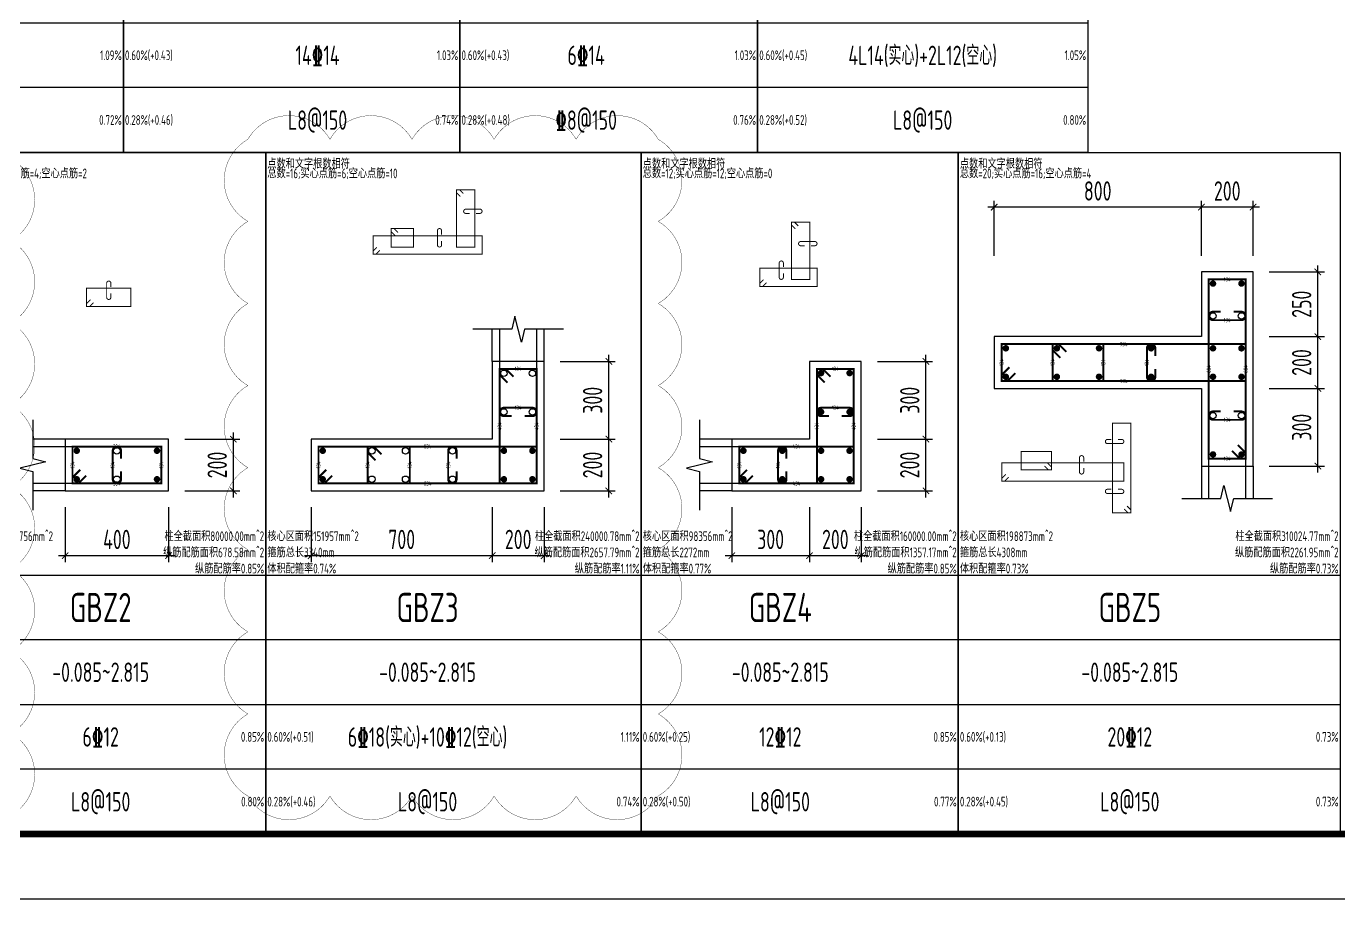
# Model space of a CAD drawing. Extents: x -1058961 to 23600, y -449123 to 2751847.
# Drawn here: x -446102 to -425824, y -81361 to -67884 of the extents above; entities that cross this region are included whole.
import ezdxf
from ezdxf.enums import TextEntityAlignment as Align

# ---------------------------------------------------------------- set-up
doc = ezdxf.new("R2010")
doc.units = 0
doc.header["$LTSCALE"] = 1000
doc.layers.get('0').update_dxf_attribs({"linetype": 'CONTINUOUS'})
doc.layers.get('DEFPOINTS').update_dxf_attribs({"linetype": 'CONTINUOUS'})
for name, color, linetype in [('-TK', 7, 'CONTINUOUS'), ('COLU_DE_DIM', 3, 'CONTINUOUS'), ('COLU_DE_TH', 7, 'CONTINUOUS'), ('LINK', 6, 'CONTINUOUS'), ('LINK-INDEX', 6, 'CONTINUOUS'), ('REIN', 6, 'CONTINUOUS'), ('TAB', 7, 'CONTINUOUS'), ('TAB_TEXT', 7, 'CONTINUOUS'), ('THIN', 7, 'CONTINUOUS')]:
    doc.layers.add(name, color=color, linetype=linetype)
for name, color, linetype, plot in [('审图修改', 2, 'CONTINUOUS', False), ('箍筋长度', 3, 'CONTINUOUS', False), ('配箍校核', 34, 'CONTINUOUS', False)]:
    doc.layers.add(name, color=color, linetype=linetype, plot=plot)
doc.styles.add('BW_Rein', font='Tssdeng.shx', dxfattribs={"width": 0.7, "bigfont": 'hztxt.shx'})
doc.styles.add('TSSD_DIMENSION', font='Tssdeng.shx', dxfattribs={"width": 0.7, "bigfont": 'tssdchn.shx'})
doc.styles.add('TSSD_REIN', font='tssdeng.shx', dxfattribs={"width": 0.7, "height": 300, "bigfont": 'tssdchn.shx'})
doc.dimstyles.new('TSSD_25_100', dxfattribs={"dimtxt": 300, "dimasz": 100, "dimexe": 100, "dimexo": 250, "dimgap": 100, "dimtad": 1, "dimdec": 0, "dimlfac": 0.25, "dimzin": 0, "dimdsep": 46, "dimtxsty": 'TSSD_DIMENSION', "dimblk": 'ARCHTICK', "dimcen": 0, "dimdle": 100, "dimclrt": 7, "dimadec": 0, "dimazin": 0, "dimtfac": 1, "dimtdec": 0, "dimtix": 1, "dimtmove": 2, "dimatfit": 3, "dimldrblk": 'ARCHTICK', "dimfxl": 0, "dimtolj": 1, "dimtzin": 0, "dimarcsym": 0})

# ---------------------------------------------------------------- blocks, each defined once
blk = doc.blocks.new('_ArchTick')
at = {"color": 0, "linetype": 'ByBlock', "const_width": 0.15}
blk.add_lwpolyline([(-0.5, -0.5), (0.5, 0.5)], dxfattribs=at)
blk = doc.blocks.new('*D30')
at = {"layer": 'COLU_DE_DIM', "color": 0, "lineweight": -2}
for p, q in [((-426147, -74778), (-426147, -73378)), ((-426897, -73478), (-426047, -73478)), ((-426897, -74678), (-426047, -74678))]:
    blk.add_line(p, q, dxfattribs=at)
at = {"layer": 'DEFPOINTS', "color": 0}
for p in [(-427147, -73478), (-426147, -73478), (-427147, -74678)]:
    blk.add_point(p, dxfattribs=at)
at = {"layer": 'COLU_DE_DIM', "color": 0, "lineweight": -2, "xscale": 100, "yscale": 100, "zscale": 100}
for p, rotation in [((-426147, -73478), 90), ((-426147, -74678), 270)]:
    blk.add_blockref('_ArchTick', p, dxfattribs=dict(at, rotation=rotation))
at = {"layer": 'COLU_DE_DIM', "color": 7, "insert": (-426397, -74078), "char_height": 300, "attachment_point": 5, "rotation": 90, "style": 'TSSD_DIMENSION'}
blk.add_mtext('\\A1;300', dxfattribs=at)
blk = doc.blocks.new('*D31')
at = {"layer": 'COLU_DE_DIM', "color": 0, "lineweight": -2}
for p, q in [((-426147, -73578), (-426147, -72578)), ((-426897, -72678), (-426047, -72678)), ((-426897, -73478), (-426047, -73478))]:
    blk.add_line(p, q, dxfattribs=at)
at = {"layer": 'DEFPOINTS', "color": 0}
for p in [(-427147, -72678), (-426147, -72678), (-427147, -73478)]:
    blk.add_point(p, dxfattribs=at)
at = {"layer": 'COLU_DE_DIM', "color": 0, "lineweight": -2, "xscale": 100, "yscale": 100, "zscale": 100}
for p, rotation in [((-426147, -72678), 90), ((-426147, -73478), 270)]:
    blk.add_blockref('_ArchTick', p, dxfattribs=dict(at, rotation=rotation))
at = {"layer": 'COLU_DE_DIM', "color": 7, "insert": (-426397, -73078), "char_height": 300, "attachment_point": 5, "rotation": 90, "style": 'TSSD_DIMENSION'}
blk.add_mtext('\\A1;200', dxfattribs=at)
blk = doc.blocks.new('*D32')
at = {"layer": 'COLU_DE_DIM', "color": 0, "lineweight": -2}
for p, q in [((-426147, -72778), (-426147, -71578)), ((-426897, -71678), (-426047, -71678)), ((-426897, -72678), (-426047, -72678))]:
    blk.add_line(p, q, dxfattribs=at)
at = {"layer": 'DEFPOINTS', "color": 0}
for p in [(-427147, -71678), (-426147, -71678), (-427147, -72678)]:
    blk.add_point(p, dxfattribs=at)
at = {"layer": 'COLU_DE_DIM', "color": 0, "lineweight": -2, "xscale": 100, "yscale": 100, "zscale": 100}
for p, rotation in [((-426147, -71678), 90), ((-426147, -72678), 270)]:
    blk.add_blockref('_ArchTick', p, dxfattribs=dict(at, rotation=rotation))
at = {"layer": 'COLU_DE_DIM', "color": 7, "insert": (-426397, -72178), "char_height": 300, "attachment_point": 5, "rotation": 90, "style": 'TSSD_DIMENSION'}
blk.add_mtext('\\A1;250', dxfattribs=at)
blk = doc.blocks.new('*D33')
at = {"layer": 'COLU_DE_DIM', "color": 0, "lineweight": -2}
for p, q in [((-427047, -70678), (-428047, -70678)), ((-427947, -71428), (-427947, -70578)), ((-427147, -71428), (-427147, -70578))]:
    blk.add_line(p, q, dxfattribs=at)
at = {"layer": 'DEFPOINTS', "color": 0}
for p in [(-427947, -70678), (-427947, -71678), (-427147, -71678)]:
    blk.add_point(p, dxfattribs=at)
at = {"layer": 'COLU_DE_DIM', "color": 0, "lineweight": -2, "xscale": 100, "yscale": 100, "zscale": 100}
for p, rotation in [((-427947, -70678), 179.9999998932783), ((-427147, -70678), 359.9999998932783)]:
    blk.add_blockref('_ArchTick', p, dxfattribs=dict(at, rotation=rotation))
at = {"layer": 'COLU_DE_DIM', "color": 7, "insert": (-427547, -70428), "char_height": 300, "attachment_point": 5, "rotation": 360, "style": 'TSSD_DIMENSION'}
blk.add_mtext('\\A1;200', dxfattribs=at)
blk = doc.blocks.new('*D34')
at = {"layer": 'COLU_DE_DIM', "color": 0, "lineweight": -2}
for p, q in [((-427847, -70678), (-431248, -70678)), ((-431148, -71428), (-431148, -70578)), ((-427947, -71428), (-427947, -70578))]:
    blk.add_line(p, q, dxfattribs=at)
at = {"layer": 'DEFPOINTS', "color": 0}
for p in [(-431148, -70678), (-431148, -71678), (-427947, -71678)]:
    blk.add_point(p, dxfattribs=at)
at = {"layer": 'COLU_DE_DIM', "color": 0, "lineweight": -2, "xscale": 100, "yscale": 100, "zscale": 100}
for p, rotation in [((-431148, -70678), 179.9999998932783), ((-427947, -70678), 359.9999998932783)]:
    blk.add_blockref('_ArchTick', p, dxfattribs=dict(at, rotation=rotation))
at = {"layer": 'COLU_DE_DIM', "color": 7, "insert": (-429548, -70428), "char_height": 300, "attachment_point": 5, "rotation": 360, "style": 'TSSD_DIMENSION'}
blk.add_mtext('\\A1;800', dxfattribs=at)
blk = doc.blocks.new('*D35')
at = {"layer": 'COLU_DE_DIM', "color": 0, "lineweight": -2}
for p, q in [((-445502, -75311), (-445502, -76161)), ((-443902, -75311), (-443902, -76161)), ((-445602, -76061), (-443802, -76061))]:
    blk.add_line(p, q, dxfattribs=at)
at = {"layer": 'DEFPOINTS', "color": 0}
for p in [(-445502, -75061), (-443902, -75061), (-443902, -76061)]:
    blk.add_point(p, dxfattribs=at)
at = {"layer": 'COLU_DE_DIM', "color": 0, "lineweight": -2, "xscale": 100, "yscale": 100, "zscale": 100, "rotation": 180}
blk.add_blockref('_ArchTick', (-445502, -76061), dxfattribs=at)
at = {"layer": 'COLU_DE_DIM', "color": 0, "lineweight": -2, "xscale": 100, "yscale": 100, "zscale": 100}
blk.add_blockref('_ArchTick', (-443902, -76061), dxfattribs=at)
at = {"layer": 'COLU_DE_DIM', "color": 7, "insert": (-444702, -75811), "char_height": 300, "attachment_point": 5, "style": 'TSSD_DIMENSION'}
blk.add_mtext('\\A1;400', dxfattribs=at)
blk = doc.blocks.new('*D36')
at = {"layer": 'COLU_DE_DIM', "color": 0, "lineweight": -2}
for p, q in [((-442902, -75161), (-442902, -74161)), ((-443652, -74261), (-442802, -74261)), ((-443652, -75061), (-442802, -75061))]:
    blk.add_line(p, q, dxfattribs=at)
at = {"layer": 'DEFPOINTS', "color": 0}
for p in [(-443902, -74261), (-442902, -74261), (-443902, -75061)]:
    blk.add_point(p, dxfattribs=at)
at = {"layer": 'COLU_DE_DIM', "color": 0, "lineweight": -2, "xscale": 100, "yscale": 100, "zscale": 100}
for p, rotation in [((-442902, -74261), 90), ((-442902, -75061), 270)]:
    blk.add_blockref('_ArchTick', p, dxfattribs=dict(at, rotation=rotation))
at = {"layer": 'COLU_DE_DIM', "color": 7, "insert": (-443152, -74661), "char_height": 300, "attachment_point": 5, "rotation": 90, "style": 'TSSD_DIMENSION'}
blk.add_mtext('\\A1;200', dxfattribs=at)
blk = doc.blocks.new('*D45')
at = {"layer": 'COLU_DE_DIM', "color": 0, "lineweight": -2}
for p, q in [((-435202, -75311), (-435202, -76161)), ((-434002, -75311), (-434002, -76161)), ((-435302, -76061), (-433902, -76061))]:
    blk.add_line(p, q, dxfattribs=at)
at = {"layer": 'DEFPOINTS', "color": 0}
for p in [(-435202, -75061), (-434002, -75061), (-434002, -76061)]:
    blk.add_point(p, dxfattribs=at)
at = {"layer": 'COLU_DE_DIM', "color": 0, "lineweight": -2, "xscale": 100, "yscale": 100, "zscale": 100, "rotation": 180}
blk.add_blockref('_ArchTick', (-435202, -76061), dxfattribs=at)
at = {"layer": 'COLU_DE_DIM', "color": 0, "lineweight": -2, "xscale": 100, "yscale": 100, "zscale": 100}
blk.add_blockref('_ArchTick', (-434002, -76061), dxfattribs=at)
at = {"layer": 'COLU_DE_DIM', "color": 7, "insert": (-434602, -75811), "char_height": 300, "attachment_point": 5, "style": 'TSSD_DIMENSION'}
blk.add_mtext('\\A1;300', dxfattribs=at)
blk = doc.blocks.new('*D46')
at = {"layer": 'COLU_DE_DIM', "color": 0, "lineweight": -2}
for p, q in [((-434002, -75311), (-434002, -76161)), ((-433202, -75311), (-433202, -76161)), ((-434102, -76061), (-433102, -76061))]:
    blk.add_line(p, q, dxfattribs=at)
at = {"layer": 'DEFPOINTS', "color": 0}
for p in [(-434002, -75061), (-433202, -75061), (-433202, -76061)]:
    blk.add_point(p, dxfattribs=at)
at = {"layer": 'COLU_DE_DIM', "color": 0, "lineweight": -2, "xscale": 100, "yscale": 100, "zscale": 100, "rotation": 180}
blk.add_blockref('_ArchTick', (-434002, -76061), dxfattribs=at)
at = {"layer": 'COLU_DE_DIM', "color": 0, "lineweight": -2, "xscale": 100, "yscale": 100, "zscale": 100}
blk.add_blockref('_ArchTick', (-433202, -76061), dxfattribs=at)
at = {"layer": 'COLU_DE_DIM', "color": 7, "insert": (-433602, -75811), "char_height": 300, "attachment_point": 5, "style": 'TSSD_DIMENSION'}
blk.add_mtext('\\A1;200', dxfattribs=at)
blk = doc.blocks.new('*D47')
at = {"layer": 'COLU_DE_DIM', "color": 0, "lineweight": -2}
for p, q in [((-432202, -75161), (-432202, -74161)), ((-432952, -74261), (-432102, -74261)), ((-432952, -75061), (-432102, -75061))]:
    blk.add_line(p, q, dxfattribs=at)
at = {"layer": 'DEFPOINTS', "color": 0}
for p in [(-433202, -74261), (-432202, -74261), (-433202, -75061)]:
    blk.add_point(p, dxfattribs=at)
at = {"layer": 'COLU_DE_DIM', "color": 0, "lineweight": -2, "xscale": 100, "yscale": 100, "zscale": 100}
for p, rotation in [((-432202, -74261), 90), ((-432202, -75061), 270)]:
    blk.add_blockref('_ArchTick', p, dxfattribs=dict(at, rotation=rotation))
at = {"layer": 'COLU_DE_DIM', "color": 7, "insert": (-432452, -74661), "char_height": 300, "attachment_point": 5, "rotation": 90, "style": 'TSSD_DIMENSION'}
blk.add_mtext('\\A1;200', dxfattribs=at)
blk = doc.blocks.new('*D48')
at = {"layer": 'COLU_DE_DIM', "color": 0, "lineweight": -2}
for p, q in [((-432202, -74361), (-432202, -72961)), ((-432952, -73061), (-432102, -73061)), ((-432952, -74261), (-432102, -74261))]:
    blk.add_line(p, q, dxfattribs=at)
at = {"layer": 'DEFPOINTS', "color": 0}
for p in [(-433202, -73061), (-432202, -73061), (-433202, -74261)]:
    blk.add_point(p, dxfattribs=at)
at = {"layer": 'COLU_DE_DIM', "color": 0, "lineweight": -2, "xscale": 100, "yscale": 100, "zscale": 100}
for p, rotation in [((-432202, -73061), 90), ((-432202, -74261), 270)]:
    blk.add_blockref('_ArchTick', p, dxfattribs=dict(at, rotation=rotation))
at = {"layer": 'COLU_DE_DIM', "color": 7, "insert": (-432452, -73661), "char_height": 300, "attachment_point": 5, "rotation": 90, "style": 'TSSD_DIMENSION'}
blk.add_mtext('\\A1;300', dxfattribs=at)
blk = doc.blocks.new('*D49')
at = {"layer": 'COLU_DE_DIM', "color": 0, "lineweight": -2}
for p, q in [((-441702, -75311), (-441702, -76161)), ((-438902, -75311), (-438902, -76161)), ((-441802, -76061), (-438802, -76061))]:
    blk.add_line(p, q, dxfattribs=at)
at = {"layer": 'DEFPOINTS', "color": 0}
for p in [(-441702, -75061), (-438902, -75061), (-438902, -76061)]:
    blk.add_point(p, dxfattribs=at)
at = {"layer": 'COLU_DE_DIM', "color": 0, "lineweight": -2, "xscale": 100, "yscale": 100, "zscale": 100, "rotation": 180}
blk.add_blockref('_ArchTick', (-441702, -76061), dxfattribs=at)
at = {"layer": 'COLU_DE_DIM', "color": 0, "lineweight": -2, "xscale": 100, "yscale": 100, "zscale": 100}
blk.add_blockref('_ArchTick', (-438902, -76061), dxfattribs=at)
at = {"layer": 'COLU_DE_DIM', "color": 7, "insert": (-440302, -75811), "char_height": 300, "attachment_point": 5, "style": 'TSSD_DIMENSION'}
blk.add_mtext('\\A1;700', dxfattribs=at)
blk = doc.blocks.new('*D50')
at = {"layer": 'COLU_DE_DIM', "color": 0, "lineweight": -2}
for p, q in [((-438902, -75311), (-438902, -76161)), ((-438102, -75311), (-438102, -76161)), ((-439002, -76061), (-438002, -76061))]:
    blk.add_line(p, q, dxfattribs=at)
at = {"layer": 'DEFPOINTS', "color": 0}
for p in [(-438902, -75061), (-438102, -75061), (-438102, -76061)]:
    blk.add_point(p, dxfattribs=at)
at = {"layer": 'COLU_DE_DIM', "color": 0, "lineweight": -2, "xscale": 100, "yscale": 100, "zscale": 100, "rotation": 180}
blk.add_blockref('_ArchTick', (-438902, -76061), dxfattribs=at)
at = {"layer": 'COLU_DE_DIM', "color": 0, "lineweight": -2, "xscale": 100, "yscale": 100, "zscale": 100}
blk.add_blockref('_ArchTick', (-438102, -76061), dxfattribs=at)
at = {"layer": 'COLU_DE_DIM', "color": 7, "insert": (-438502, -75811), "char_height": 300, "attachment_point": 5, "style": 'TSSD_DIMENSION'}
blk.add_mtext('\\A1;200', dxfattribs=at)
blk = doc.blocks.new('*D51')
at = {"layer": 'COLU_DE_DIM', "color": 0, "lineweight": -2}
for p, q in [((-437102, -75161), (-437102, -74161)), ((-437852, -74261), (-437002, -74261)), ((-437852, -75061), (-437002, -75061))]:
    blk.add_line(p, q, dxfattribs=at)
at = {"layer": 'DEFPOINTS', "color": 0}
for p in [(-438102, -74261), (-437102, -74261), (-438102, -75061)]:
    blk.add_point(p, dxfattribs=at)
at = {"layer": 'COLU_DE_DIM', "color": 0, "lineweight": -2, "xscale": 100, "yscale": 100, "zscale": 100}
for p, rotation in [((-437102, -74261), 90), ((-437102, -75061), 270)]:
    blk.add_blockref('_ArchTick', p, dxfattribs=dict(at, rotation=rotation))
at = {"layer": 'COLU_DE_DIM', "color": 7, "insert": (-437352, -74661), "char_height": 300, "attachment_point": 5, "rotation": 90, "style": 'TSSD_DIMENSION'}
blk.add_mtext('\\A1;200', dxfattribs=at)
blk = doc.blocks.new('*D52')
at = {"layer": 'COLU_DE_DIM', "color": 0, "lineweight": -2}
for p, q in [((-437102, -74361), (-437102, -72961)), ((-437852, -73061), (-437002, -73061)), ((-437852, -74261), (-437002, -74261))]:
    blk.add_line(p, q, dxfattribs=at)
at = {"layer": 'DEFPOINTS', "color": 0}
for p in [(-438102, -73061), (-437102, -73061), (-438102, -74261)]:
    blk.add_point(p, dxfattribs=at)
at = {"layer": 'COLU_DE_DIM', "color": 0, "lineweight": -2, "xscale": 100, "yscale": 100, "zscale": 100}
for p, rotation in [((-437102, -73061), 90), ((-437102, -74261), 270)]:
    blk.add_blockref('_ArchTick', p, dxfattribs=dict(at, rotation=rotation))
at = {"layer": 'COLU_DE_DIM', "color": 7, "insert": (-437352, -73661), "char_height": 300, "attachment_point": 5, "rotation": 90, "style": 'TSSD_DIMENSION'}
blk.add_mtext('\\A1;300', dxfattribs=at)
blk = doc.blocks.new('A1')
blk.add_lwpolyline([(0, 59400), (0, 0), (84100, 0), (84100, 59400)], close=True)
at = {"const_width": 100}
blk.add_lwpolyline([(2500, 58400), (2500, 1000), (83100, 1000), (83100, 58400)], close=True, dxfattribs=at)

msp = doc.modelspace()

# ---------------------------------------------------------------- linework, layer by layer
at = {"layer": 'COLU_DE_TH'}
for points in [[(-427947.25, -74678.33), (-427147.25, -74678.33), (-427147.25, -71678.33), (-427947.25, -71678.33), (-427947.25, -72678.33), (-431147.75, -72678.33), (-431147.75, -73478.33), (-427947.25, -73478.33), (-427947.25, -74678.33)], [(-438102.29, -73061.18), (-438902.29, -73061.18), (-438902.29, -74261.18), (-441702.31, -74261.18), (-441702.31, -75061.18), (-438102.29, -75061.18), (-438102.29, -73061.18)], [(-435202.29, -74261.18), (-435202.29, -75061.18), (-433202.29, -75061.18), (-433202.29, -73061.18), (-434002.29, -73061.18), (-434002.29, -74261.18), (-435202.29, -74261.18)], [(-445502.31, -74261.18), (-445502.31, -75061.18), (-443902.31, -75061.18), (-443902.31, -74261.18), (-445502.31, -74261.18)]]:
    msp.add_lwpolyline(points, close=True, dxfattribs=at)
at = {"layer": 'LINK', "const_width": 30}
for points in [[(-427382.25, -74351.4), (-427262.25, -74471.4), (-427262.25, -74563.33), (-427832.25, -74563.33), (-427832.25, -71793.33), (-427262.25, -71793.33), (-427262.25, -74563.33), (-427354.18, -74563.33), (-427474.18, -74443.33)], [(-430820.83, -73243.33), (-430940.83, -73363.33), (-431032.75, -73363.33), (-431032.75, -72793.33), (-427262.25, -72793.33), (-427262.25, -73363.33), (-431032.75, -73363.33), (-431032.75, -73271.4), (-430912.75, -73151.4)], [(-430124.36, -73005.25), (-430244.36, -72885.25), (-430244.36, -72793.33), (-429463.06, -72793.33), (-429463.06, -73363.33), (-430244.36, -73363.33), (-430244.36, -72793.33), (-430152.44, -72793.33), (-430032.44, -72913.33)], [(-438667.29, -73388.1), (-438787.29, -73268.1), (-438787.29, -73176.18), (-438217.29, -73176.18), (-438217.29, -74946.18), (-438787.29, -74946.18), (-438787.29, -73176.18), (-438695.37, -73176.18), (-438575.37, -73296.18)], [(-433767.29, -73388.1), (-433887.29, -73268.1), (-433887.29, -73176.18), (-433317.29, -73176.18), (-433317.29, -74946.18), (-433887.29, -74946.18), (-433887.29, -73176.18), (-433795.37, -73176.18), (-433675.37, -73296.18)], [(-445175.39, -74826.18), (-445295.39, -74946.18), (-445387.31, -74946.18), (-445387.31, -74376.18), (-444017.31, -74376.18), (-444017.31, -74946.18), (-445387.31, -74946.18), (-445387.31, -74854.26), (-445267.31, -74734.26)], [(-441375.39, -74826.18), (-441495.39, -74946.18), (-441587.31, -74946.18), (-441587.31, -74376.18), (-438217.29, -74376.18), (-438217.29, -74946.18), (-441587.31, -74946.18), (-441587.31, -74854.26), (-441467.31, -74734.26)], [(-440706.31, -74588.1), (-440826.31, -74468.1), (-440826.31, -74376.18), (-440176.33, -74376.18), (-440176.33, -74946.18), (-440826.31, -74946.18), (-440826.31, -74376.18), (-440734.39, -74376.18), (-440614.39, -74496.18)], [(-434875.37, -74826.18), (-434995.37, -74946.18), (-435087.29, -74946.18), (-435087.29, -74376.18), (-433317.29, -74376.18), (-433317.29, -74946.18), (-435087.29, -74946.18), (-435087.29, -74854.26), (-434967.29, -74734.26)]]:
    msp.add_lwpolyline(points, dxfattribs=at)
for points in [[(-427647.25, -72293.33), (-427767.25, -72293.33, 1), (-427767.25, -72423.33), (-427327.25, -72423.33, 1), (-427327.25, -72293.33), (-427447.25, -72293.33)], [(-428658.05, -72978.33), (-428658.05, -72858.33, 1), (-428788.05, -72858.33), (-428788.05, -73298.33, 1), (-428658.05, -73298.33), (-428658.05, -73178.33)], [(-438402.29, -73906.18), (-438282.29, -73906.18, 1), (-438282.29, -73776.18), (-438722.29, -73776.18, 1), (-438722.29, -73906.18), (-438602.29, -73906.18)], [(-433502.29, -73906.18), (-433382.29, -73906.18, 1), (-433382.29, -73776.18), (-433822.29, -73776.18, 1), (-433822.29, -73906.18), (-433702.29, -73906.18)], [(-427647.25, -73833.33), (-427767.25, -73833.33, 1), (-427767.25, -73963.33), (-427327.25, -73963.33, 1), (-427327.25, -73833.33), (-427447.25, -73833.33)], [(-444637.31, -74561.18), (-444637.31, -74441.18, 1), (-444767.31, -74441.18), (-444767.31, -74881.18, 1), (-444637.31, -74881.18), (-444637.31, -74761.18)], [(-439453.48, -74561.18), (-439453.48, -74441.18, 1), (-439583.48, -74441.18), (-439583.48, -74881.18, 1), (-439453.48, -74881.18), (-439453.48, -74761.18)], [(-434357.29, -74561.18), (-434357.29, -74441.18, 1), (-434487.29, -74441.18), (-434487.29, -74881.18, 1), (-434357.29, -74881.18), (-434357.29, -74761.18)]]:
    msp.add_lwpolyline(points, format="xyb", dxfattribs=at)
at = {"layer": 'LINK-INDEX', "const_width": 15}
for points in [[(-439394.8, -70514.96), (-439454.8, -70454.96), (-439454.8, -70409), (-439169.8, -70409), (-439169.8, -71294), (-439454.8, -71294), (-439454.8, -70409), (-439408.84, -70409), (-439348.84, -70469)], [(-434219.79, -71014.96), (-434279.79, -70954.96), (-434279.79, -70909), (-433994.79, -70909), (-433994.79, -71794), (-434279.79, -71794), (-434279.79, -70909), (-434233.83, -70909), (-434173.83, -70969)], [(-440638.84, -71344), (-440698.84, -71404), (-440744.81, -71404), (-440744.81, -71119), (-439059.8, -71119), (-439059.8, -71404), (-440744.81, -71404), (-440744.81, -71358.04), (-440684.81, -71298.04)], [(-440404.81, -71114.96), (-440464.81, -71054.96), (-440464.81, -71009), (-440119.8, -71009), (-440119.8, -71294), (-440464.81, -71294), (-440464.81, -71009), (-440418.84, -71009), (-440358.84, -71069)], [(-434663.83, -71844), (-434723.83, -71904), (-434769.79, -71904), (-434769.79, -71619), (-433884.79, -71619), (-433884.79, -71904), (-434769.79, -71904), (-434769.79, -71858.04), (-434709.79, -71798.04)], [(-445063.85, -72153.68), (-445123.85, -72213.68), (-445169.81, -72213.68), (-445169.81, -71928.68), (-444484.81, -71928.68), (-444484.81, -72213.68), (-445169.81, -72213.68), (-445169.81, -72167.72), (-445109.81, -72107.72)], [(-429094.8, -75295.13), (-429034.8, -75355.13), (-429034.8, -75401.1), (-429319.8, -75401.1), (-429319.8, -74016.1), (-429034.8, -74016.1), (-429034.8, -75401.1), (-429080.76, -75401.1), (-429140.76, -75341.1)], [(-430924.09, -74851.1), (-430984.09, -74911.1), (-431030.05, -74911.1), (-431030.05, -74626.1), (-429144.8, -74626.1), (-429144.8, -74911.1), (-431030.05, -74911.1), (-431030.05, -74865.13), (-430970.05, -74805.13)], [(-430323.7, -74630.13), (-430263.7, -74690.13), (-430263.7, -74736.1), (-430728.7, -74736.1), (-430728.7, -74451.1), (-430263.7, -74451.1), (-430263.7, -74736.1), (-430309.66, -74736.1), (-430369.66, -74676.1)]]:
    msp.add_lwpolyline(points, dxfattribs=at)
for points in [[(-439152.3, -70774), (-439092.3, -70774, 1), (-439092.3, -70709), (-439312.3, -70709, 1), (-439312.3, -70774), (-439252.3, -70774)], [(-439684.77, -71101.5), (-439684.77, -71041.5, 1), (-439749.77, -71041.5), (-439749.77, -71261.5, 1), (-439684.77, -71261.5), (-439684.77, -71201.5)], [(-433977.29, -71274), (-433917.29, -71274, 1), (-433917.29, -71209), (-434137.29, -71209, 1), (-434137.29, -71274), (-434077.29, -71274)], [(-434404.79, -71601.5), (-434404.79, -71541.5, 1), (-434469.79, -71541.5), (-434469.79, -71761.5, 1), (-434404.79, -71761.5), (-434404.79, -71701.5)], [(-444794.81, -71911.18), (-444794.81, -71851.18, 1), (-444859.81, -71851.18), (-444859.81, -72071.18, 1), (-444794.81, -72071.18), (-444794.81, -72011.18)], [(-429337.3, -74266.1), (-429397.3, -74266.1, 1), (-429397.3, -74331.1), (-429177.3, -74331.1, 1), (-429177.3, -74266.1), (-429237.3, -74266.1)], [(-429764.92, -74608.6), (-429764.92, -74548.6, 1), (-429829.92, -74548.6), (-429829.92, -74768.6, 1), (-429764.92, -74768.6), (-429764.92, -74708.6)], [(-429337.3, -75036.1), (-429397.3, -75036.1, 1), (-429397.3, -75101.1), (-429177.3, -75101.1, 1), (-429177.3, -75036.1), (-429237.3, -75036.1)]]:
    msp.add_lwpolyline(points, format="xyb", dxfattribs=at)
at = {"layer": 'LINK-INDEX', "color": 1, "const_width": 20}
for points in [[(-438787.29, -73276.18), (-438787.29, -72561.18)], [(-438217.29, -73276.18), (-438217.29, -72561.18)], [(-445287.31, -74376.18), (-446002.31, -74376.18)], [(-434987.29, -74376.18), (-435702.29, -74376.18)], [(-427832.25, -74463.33), (-427832.25, -75178.33)], [(-427262.25, -74463.33), (-427262.25, -75178.33)], [(-445287.31, -74946.18), (-446002.31, -74946.18)], [(-434987.29, -74946.18), (-435702.29, -74946.18)]]:
    msp.add_lwpolyline(points, dxfattribs=at)
at = {"layer": 'REIN', "const_width": 50}
for points in [[(-427767.25, -71883.33, 1), (-427767.25, -71833.33, 1), (-427767.25, -71883.33)], [(-427327.25, -71883.33, 1), (-427327.25, -71833.33, 1), (-427327.25, -71883.33)], [(-430967.75, -72883.33, 1), (-430967.75, -72833.33, 1), (-430967.75, -72883.33)], [(-430204.36, -72858.33, 1), (-430154.36, -72858.33, 1), (-430204.36, -72858.33)], [(-429553.06, -72858.33, 1), (-429503.06, -72858.33, 1), (-429553.06, -72858.33)], [(-428748.05, -72858.33, 1), (-428698.05, -72858.33, 1), (-428748.05, -72858.33)], [(-427767.25, -72883.33, 1), (-427767.25, -72833.33, 1), (-427767.25, -72883.33)], [(-427327.25, -72883.33, 1), (-427327.25, -72833.33, 1), (-427327.25, -72883.33)], [(-433847.29, -73241.18, 1), (-433797.29, -73241.18, 1), (-433847.29, -73241.18)], [(-433407.29, -73241.18, 1), (-433357.29, -73241.18, 1), (-433407.29, -73241.18)], [(-430967.75, -73323.33, 1), (-430967.75, -73273.33, 1), (-430967.75, -73323.33)], [(-430204.36, -73298.33, 1), (-430154.36, -73298.33, 1), (-430204.36, -73298.33)], [(-429553.06, -73298.33, 1), (-429503.06, -73298.33, 1), (-429553.06, -73298.33)], [(-428748.05, -73298.33, 1), (-428698.05, -73298.33, 1), (-428748.05, -73298.33)], [(-427767.25, -73323.33, 1), (-427767.25, -73273.33, 1), (-427767.25, -73323.33)], [(-427327.25, -73323.33, 1), (-427327.25, -73273.33, 1), (-427327.25, -73323.33)], [(-433847.29, -73841.18, 1), (-433797.29, -73841.18, 1), (-433847.29, -73841.18)], [(-433407.29, -73841.18, 1), (-433357.29, -73841.18, 1), (-433407.29, -73841.18)], [(-445347.31, -74441.18, 1), (-445297.31, -74441.18, 1), (-445347.31, -74441.18)], [(-444107.31, -74441.18, 1), (-444057.31, -74441.18, 1), (-444107.31, -74441.18)], [(-441547.31, -74441.18, 1), (-441497.31, -74441.18, 1), (-441547.31, -74441.18)], [(-438747.29, -74441.18, 1), (-438697.29, -74441.18, 1), (-438747.29, -74441.18)], [(-438307.29, -74441.18, 1), (-438257.29, -74441.18, 1), (-438307.29, -74441.18)], [(-435047.29, -74441.18, 1), (-434997.29, -74441.18, 1), (-435047.29, -74441.18)], [(-434447.29, -74441.18, 1), (-434397.29, -74441.18, 1), (-434447.29, -74441.18)], [(-433847.29, -74441.18, 1), (-433797.29, -74441.18, 1), (-433847.29, -74441.18)], [(-433407.29, -74441.18, 1), (-433357.29, -74441.18, 1), (-433407.29, -74441.18)], [(-427767.25, -74523.33, 1), (-427767.25, -74473.33, 1), (-427767.25, -74523.33)], [(-427327.25, -74523.33, 1), (-427327.25, -74473.33, 1), (-427327.25, -74523.33)], [(-445347.31, -74881.18, 1), (-445297.31, -74881.18, 1), (-445347.31, -74881.18)], [(-444107.31, -74881.18, 1), (-444057.31, -74881.18, 1), (-444107.31, -74881.18)], [(-441547.31, -74881.18, 1), (-441497.31, -74881.18, 1), (-441547.31, -74881.18)], [(-438747.29, -74881.18, 1), (-438697.29, -74881.18, 1), (-438747.29, -74881.18)], [(-438307.29, -74881.18, 1), (-438257.29, -74881.18, 1), (-438307.29, -74881.18)], [(-435047.29, -74881.18, 1), (-434997.29, -74881.18, 1), (-435047.29, -74881.18)], [(-434447.29, -74881.18, 1), (-434397.29, -74881.18, 1), (-434447.29, -74881.18)], [(-433847.29, -74881.18, 1), (-433797.29, -74881.18, 1), (-433847.29, -74881.18)], [(-433407.29, -74881.18, 1), (-433357.29, -74881.18, 1), (-433407.29, -74881.18)]]:
    msp.add_lwpolyline(points, format="xyb", close=True, dxfattribs=at)
at = {"layer": 'REIN'}
for centre in [(-427767.25, -72358.33), (-427327.25, -72358.33), (-438722.29, -73244.59), (-438282.29, -73244.59), (-438722.29, -73841.18), (-438282.29, -73841.18), (-427767.25, -73898.33), (-427327.25, -73898.33), (-444702.31, -74441.18), (-440761.31, -74441.18), (-440241.33, -74441.18), (-439518.48, -74441.18), (-444702.31, -74881.18), (-440761.31, -74881.18), (-440241.33, -74881.18), (-439518.48, -74881.18)]:
    msp.add_circle(centre, 50, dxfattribs=at)
at = {"layer": 'TAB'}
for points in [[(-451602.31, -59302.08), (-444602.32, -59302.08), (-444602.32, -69831.63), (-451602.31, -69831.63), (-451602.31, -59302.08), (-451602.31, -65831.63), (-444602.32, -65831.63), (-444602.32, -66831.63), (-451602.31, -66831.63), (-451602.31, -67831.63), (-444602.32, -67831.63), (-444602.32, -68831.63), (-451602.31, -68831.63)], [(-444602.32, -59302.08), (-439402.36, -59302.08), (-439402.36, -69831.63), (-444602.32, -69831.63), (-444602.32, -59302.08), (-444602.32, -65831.63), (-439402.36, -65831.63), (-439402.36, -66831.63), (-444602.32, -66831.63), (-444602.32, -67831.63), (-439402.36, -67831.63), (-439402.36, -68831.63), (-444602.32, -68831.63)], [(-439402.36, -59302.08), (-434802.41, -59302.08), (-434802.41, -69831.63), (-439402.36, -69831.63), (-439402.36, -59302.08), (-439402.36, -65831.63), (-434802.41, -65831.63), (-434802.41, -66831.63), (-439402.36, -66831.63), (-439402.36, -67831.63), (-434802.41, -67831.63), (-434802.41, -68831.63), (-439402.36, -68831.63)], [(-434802.41, -59302.08), (-429702.41, -59302.08), (-429702.41, -69831.63), (-434802.41, -69831.63), (-434802.41, -59302.08), (-434802.41, -65831.63), (-429702.41, -65831.63), (-429702.41, -66831.63), (-434802.41, -66831.63), (-434802.41, -67831.63), (-429702.41, -67831.63), (-429702.41, -68831.63), (-434802.41, -68831.63)], [(-447102.31, -69831.63), (-442402.31, -69831.63), (-442402.31, -80361.18), (-447102.31, -80361.18), (-447102.31, -69831.63), (-447102.31, -76361.18), (-442402.31, -76361.18), (-442402.31, -77361.18), (-447102.31, -77361.18), (-447102.31, -78361.18), (-442402.31, -78361.18), (-442402.31, -79361.18), (-447102.31, -79361.18)], [(-442402.31, -69831.63), (-436602.29, -69831.63), (-436602.29, -80361.18), (-442402.31, -80361.18), (-442402.31, -69831.63), (-442402.31, -76361.18), (-436602.29, -76361.18), (-436602.29, -77361.18), (-442402.31, -77361.18), (-442402.31, -78361.18), (-436602.29, -78361.18), (-436602.29, -79361.18), (-442402.31, -79361.18)], [(-436602.29, -69831.63), (-431702.29, -69831.63), (-431702.29, -80361.18), (-436602.29, -80361.18), (-436602.29, -69831.63), (-436602.29, -76361.18), (-431702.29, -76361.18), (-431702.29, -77361.18), (-436602.29, -77361.18), (-436602.29, -78361.18), (-431702.29, -78361.18), (-431702.29, -79361.18), (-436602.29, -79361.18)], [(-431702.29, -69831.63), (-425802.3, -69831.63), (-425802.3, -80361.18), (-431702.29, -80361.18), (-431702.29, -69831.63), (-431702.29, -76361.18), (-425802.3, -76361.18), (-425802.3, -77361.18), (-431702.29, -77361.18), (-431702.29, -78361.18), (-425802.3, -78361.18), (-425802.3, -79361.18), (-431702.29, -79361.18)]]:
    msp.add_lwpolyline(points, dxfattribs=at)
at = {"layer": 'THIN'}
for p, q in [((-438902.29, -73061.18), (-438902.29, -72561.18)), ((-438102.29, -73061.18), (-438102.29, -72561.18)), ((-445502.31, -74261.18), (-446002.31, -74261.18)), ((-435202.29, -74261.18), (-435702.29, -74261.18)), ((-427947.25, -74678.33), (-427947.25, -75178.33)), ((-427147.25, -74678.33), (-427147.25, -75178.33)), ((-445502.31, -75061.18), (-446002.31, -75061.18)), ((-435202.29, -75061.18), (-435702.29, -75061.18))]:
    msp.add_line(p, q, dxfattribs=at)
for points in [[(-437802.29, -72561.18), (-438402.29, -72561.18), (-438452.29, -72761.18), (-438552.29, -72361.18), (-438602.29, -72561.18), (-439202.29, -72561.18)], [(-446002.31, -73961.18), (-446002.31, -74561.18), (-445802.31, -74611.18), (-446202.31, -74711.18), (-446002.31, -74761.18), (-446002.31, -75361.18)], [(-435702.29, -73961.18), (-435702.29, -74561.18), (-435502.29, -74611.18), (-435902.29, -74711.18), (-435702.29, -74761.18), (-435702.29, -75361.18)], [(-428247.25, -75178.33), (-427647.25, -75178.33), (-427597.25, -74978.33), (-427497.25, -75378.33), (-427447.25, -75178.33), (-426847.25, -75178.33)]]:
    msp.add_lwpolyline(points, dxfattribs=at)
at = {"layer": '审图修改', "color": 2, "const_width": 5}
for points in [[(-442678.28, -69629.74, -0.57735027), (-441410.24, -69629.74, -0.57735027), (-440142.21, -69629.74, -0.57735027), (-438874.18, -69629.74, -0.57735027), (-437606.15, -69629.74, -0.57735027), (-436338.12, -69629.74, -0.57735027), (-436338.12, -70897.77, -0.57735027), (-436338.12, -72165.8, -0.57735027), (-436338.12, -73433.83, -0.57735027), (-436338.12, -74701.86, -0.57735027), (-436338.12, -75969.89, -0.57735027), (-436338.12, -77237.92, -0.57735027), (-436338.12, -78505.95, -0.57735027), (-436338.12, -79773.99, -0.57735027), (-437606.15, -79773.99, -0.57735027), (-438874.18, -79773.99, -0.57735027), (-440142.21, -79773.99, -0.57735027), (-441410.24, -79773.99, -0.57735027), (-442678.28, -79773.99, -0.57735027), (-442678.28, -78505.95, -0.57735027), (-442678.28, -77237.92, -0.57735027), (-442678.28, -75969.89, -0.57735027), (-442678.28, -74701.86, -0.57735027), (-442678.28, -73433.83, -0.57735027), (-442678.28, -72165.8, -0.57735027), (-442678.28, -70897.77, -0.57735027), (-442678.28, -69629.74, -0.57735027), (-442678.28, -69629.74, -0.57735027)], [(-446337.71, -69929.5, -0.57735027), (-446337.71, -71197.53, -0.57735027), (-446337.71, -72465.56, -0.57735027), (-446337.71, -73733.59, -0.57735027), (-446337.71, -75001.63, -0.57735027), (-446337.71, -76269.66, -0.57735027), (-446337.71, -77537.69, -0.57735027), (-446337.71, -78805.72, -0.57735027), (-446337.71, -80073.75, -0.57735027)]]:
    msp.add_lwpolyline(points, format="xyb", dxfattribs=at)

# ---------------------------------------------------------------- block references
at = {"layer": '-TK'}
msp.add_blockref('A1', (-459602.31, -81361.18), dxfattribs=at)

# ---------------------------------------------------------------- texts
at = {"layer": 'TAB_TEXT', "color": 1, "style": 'TSSD_REIN', "width": 0.7}
for s, p in [('14%%13214', (-441602.34, -68331.63)), ('6%%13214', (-437452.41, -68331.63)), ('4L14(实心)+2L12(空心)', (-432252.41, -68331.63)), ('6%%13212', (-444952.31, -78861.18)), ('6%%13218(实心)+10%%13212(空心)', (-439902.3, -78861.18)), ('20%%13212', (-429052.3, -78861.18))]:
    msp.add_text(s, height=300, dxfattribs=at).set_placement(p, align=Align.MIDDLE)
at = {"layer": 'TAB_TEXT', "style": 'TSSD_REIN', "width": 0.7}
for s, height, p in [('L8@150', 300, (-441602.34, -69331.63)), ('%%1328@150', 300, (-437452.41, -69331.63)), ('L8@150', 300, (-432252.41, -69331.63)), ('GBZ2', 450, (-444952.31, -76861.18)), ('GBZ3', 450, (-439902.3, -76861.18)), ('GBZ4', 450, (-434452.29, -76861.18)), ('GBZ5', 450, (-429052.3, -76861.18)), ('-0.085~2.815', 300, (-444952.31, -77861.18)), ('-0.085~2.815', 300, (-439902.3, -77861.18)), ('-0.085~2.815', 300, (-434452.29, -77861.18)), ('-0.085~2.815', 300, (-429052.3, -77861.18)), ('12%%13212', 300, (-434452.29, -78861.18)), ('L8@150', 300, (-444952.31, -79861.18)), ('L8@150', 300, (-439902.3, -79861.18)), ('L8@150', 300, (-434452.29, -79861.18)), ('L8@150', 300, (-429052.3, -79861.18))]:
    msp.add_text(s, height=height, dxfattribs=at).set_placement(p, align=Align.MIDDLE)
at = {"layer": '箍筋长度', "style": 'BW_Rein', "width": 0.7}
for s, rotation, p in [('134', 360, (-427547.25, -71793.33)), ('134', 360, (-427547.25, -72423.33)), ('934', 359.999975, (-429147.5, -72793.33)), ('134', 0, (-438502.29, -73176.18)), ('134', 360, (-433602.29, -73176.18)), ('134', 89.999957, (-431032.75, -73078.33)), ('134', 90, (-430244.36, -73078.33)), ('134', 90.000029, (-429463.06, -73078.33)), ('134', 90, (-428788.05, -73078.33)), ('684', 90, (-427832.25, -73178.33)), ('684', 90, (-427262.25, -73178.33)), ('934', 359.999975, (-429147.5, -73363.33)), ('134', 360, (-438502.29, -73776.18)), ('134', 360, (-433602.29, -73776.18)), ('134', 359.999957, (-427547.25, -73963.33)), ('434', 90, (-438787.29, -74061.18)), ('434', 90, (-438217.29, -74061.18)), ('434', 90, (-433887.29, -74061.18)), ('434', 90, (-433317.29, -74061.18)), ('334', 360, (-444702.31, -74376.18)), ('834', 360, (-439902.3, -74376.18)), ('434', 360, (-434202.29, -74376.18)), ('134', 90, (-445387.31, -74661.18)), ('134', 90, (-444767.31, -74661.18)), ('134', 90, (-444017.31, -74661.18)), ('134', 90, (-441587.31, -74661.18)), ('134', 90, (-440826.31, -74661.18)), ('134', 90.000029, (-440176.33, -74661.18)), ('134', 90, (-439583.48, -74661.18)), ('134', 90, (-435087.29, -74661.18)), ('134', 90, (-434487.29, -74661.18)), ('134', 360, (-427547.25, -74563.33)), ('834', 360, (-439902.3, -74946.18)), ('434', 360, (-434202.29, -74946.18))]:
    msp.add_text(s, height=65, rotation=rotation, dxfattribs=at).set_placement(p, align=Align.MIDDLE_CENTER)
msp.add_text('334', height=65, dxfattribs=at).set_placement((-444702.31, -74946.18), align=Align.MIDDLE_CENTER)
at = {"layer": '配箍校核', "style": 'BW_Rein', "width": 0.7}
for s, p in [('1.09%', (-444627.32, -68331.63)), ('1.03%', (-439427.36, -68331.63)), ('1.03%', (-434827.41, -68331.63)), ('1.05%', (-429727.41, -68331.63)), ('0.72%', (-444627.32, -69331.63)), ('0.74%', (-439427.36, -69331.63)), ('0.76%', (-434827.41, -69331.63)), ('0.80%', (-429727.41, -69331.63)), ('0.85%', (-442427.31, -78861.18)), ('1.11%', (-436627.29, -78861.18)), ('0.85%', (-431727.29, -78861.18)), ('0.73%', (-425827.3, -78861.18)), ('0.80%', (-442427.31, -79861.18)), ('0.74%', (-436627.29, -79861.18)), ('0.77%', (-431727.29, -79861.18)), ('0.73%', (-425827.3, -79861.18))]:
    msp.add_text(s, height=150, dxfattribs=at).set_placement(p, align=Align.MIDDLE_RIGHT)
for s, p in [('0.60%(+0.43)', (-444577.32, -68331.63)), ('0.60%(+0.43)', (-439377.36, -68331.63)), ('0.60%(+0.45)', (-434777.41, -68331.63)), ('0.28%(+0.46)', (-444577.32, -69331.63)), ('0.28%(+0.48)', (-439377.36, -69331.63)), ('0.28%(+0.52)', (-434777.41, -69331.63)), ('0.60%(+0.51)', (-442377.31, -78861.18)), ('0.60%(+0.25)', (-436577.29, -78861.18)), ('0.60%(+0.13)', (-431677.29, -78861.18)), ('0.28%(+0.46)', (-442377.31, -79861.18)), ('0.28%(+0.50)', (-436577.29, -79861.18)), ('0.28%(+0.45)', (-431677.29, -79861.18))]:
    msp.add_text(s, height=150, dxfattribs=at).set_placement(p, align=Align.MIDDLE_LEFT)
for s, p in [('点数和文字根数相符', (-442377.31, -70081.63)), ('点数和文字根数相符', (-436577.29, -70081.63)), ('点数和文字根数相符', (-431677.29, -70081.63)), ('总数=6;实心点筋=4;空心点筋=2', (-447077.31, -70231.63)), ('总数=16;实心点筋=6;空心点筋=10', (-442377.31, -70231.63)), ('总数=12;实心点筋=12;空心点筋=0', (-436577.29, -70231.63)), ('总数=20;实心点筋=16;空心点筋=4', (-431677.29, -70231.63)), ('核心区面积44756mm^ 2', (-447077.31, -75836.18)), ('核心区面积151957mm^ 2', (-442377.31, -75836.18)), ('核心区面积98356mm^ 2', (-436577.29, -75836.18)), ('核心区面积198873mm^ 2', (-431677.29, -75836.18)), ('箍筋总长3340mm', (-442377.31, -76086.18)), ('箍筋总长2272mm', (-436577.29, -76086.18)), ('箍筋总长4308mm', (-431677.29, -76086.18)), ('体积配箍率0.74%', (-442377.31, -76336.18)), ('体积配箍率0.77%', (-436577.29, -76336.18)), ('体积配箍率0.73%', (-431677.29, -76336.18))]:
    msp.add_text(s, height=150, dxfattribs=at).set_placement(p)
for s, p in [('柱全截面积80000.00mm^ 2', (-442427.31, -75836.18)), ('柱全截面积240000.78mm^ 2', (-436627.29, -75836.18)), ('柱全截面积160000.00mm^ 2', (-431727.29, -75836.18)), ('柱全截面积310024.77mm^ 2', (-425827.3, -75836.18)), ('纵筋配筋面积678.58mm^ 2', (-442427.31, -76086.18)), ('纵筋配筋面积2657.79mm^ 2', (-436627.29, -76086.18)), ('纵筋配筋面积1357.17mm^ 2', (-431727.29, -76086.18)), ('纵筋配筋面积2261.95mm^ 2', (-425827.3, -76086.18)), ('纵筋配筋率0.85%', (-442427.31, -76336.18)), ('纵筋配筋率1.11%', (-436627.29, -76336.18)), ('纵筋配筋率0.85%', (-431727.29, -76336.18)), ('纵筋配筋率0.73%', (-425827.3, -76336.18))]:
    msp.add_text(s, height=150, dxfattribs=at).set_placement(p, align=Align.RIGHT)

# ---------------------------------------------------------------- dimensions: what is measured, and where the dimension line sits
at = {"layer": 'COLU_DE_DIM'}
for base, p1, p2, angle, picture, middle in [((-431147.75, -70678.33), (-427947.25, -71678.33), (-431147.75, -71678.33), 180, '*D34', (-429547.5, -70428.33)), ((-427947.25, -70678.33), (-427147.25, -71678.33), (-427947.25, -71678.33), 180, '*D33', (-427547.25, -70428.33)), ((-426147.25, -71678.33), (-427147.25, -72678.33), (-427147.25, -71678.33), 90, '*D32', (-426397.25, -72178.33)), ((-426147.25, -72678.33), (-427147.25, -73478.33), (-427147.25, -72678.33), 90, '*D31', (-426397.25, -73078.33)), ((-437102.29, -73061.18), (-438102.29, -74261.18), (-438102.29, -73061.18), 90, '*D52', (-437352.29, -73661.18)), ((-432202.29, -73061.18), (-433202.29, -74261.18), (-433202.29, -73061.18), 90, '*D48', (-432452.29, -73661.18)), ((-426147.25, -73478.33), (-427147.25, -74678.33), (-427147.25, -73478.33), 90, '*D30', (-426397.25, -74078.33)), ((-442902.31, -74261.18), (-443902.31, -75061.18), (-443902.31, -74261.18), 90, '*D36', (-443152.31, -74661.18)), ((-437102.29, -74261.18), (-438102.29, -75061.18), (-438102.29, -74261.18), 90, '*D51', (-437352.29, -74661.18)), ((-432202.29, -74261.18), (-433202.29, -75061.18), (-433202.29, -74261.18), 90, '*D47', (-432452.29, -74661.18))]:
    dim = msp.add_linear_dim(base=base, p1=p1, p2=p2, angle=angle, dimstyle='TSSD_25_100', dxfattribs=at)
    dim.commit()
    dim.dimension.update_dxf_attribs({"geometry": picture, "text_midpoint": middle})
for base, p1, p2, picture, middle in [((-443902.31, -76061.18), (-445502.31, -75061.18), (-443902.31, -75061.18), '*D35', (-444702.31, -75811.18)), ((-438902.29, -76061.18), (-441702.31, -75061.18), (-438902.29, -75061.18), '*D49', (-440302.3, -75811.18)), ((-438102.29, -76061.18), (-438902.29, -75061.18), (-438102.29, -75061.18), '*D50', (-438502.29, -75811.18)), ((-434002.29, -76061.18), (-435202.29, -75061.18), (-434002.29, -75061.18), '*D45', (-434602.29, -75811.18)), ((-433202.29, -76061.18), (-434002.29, -75061.18), (-433202.29, -75061.18), '*D46', (-433602.29, -75811.18))]:
    dim = msp.add_linear_dim(base=base, p1=p1, p2=p2, dimstyle='TSSD_25_100', dxfattribs=at)
    dim.commit()
    dim.dimension.update_dxf_attribs({"geometry": picture, "text_midpoint": middle})

doc.saveas('drawing.dxf')
